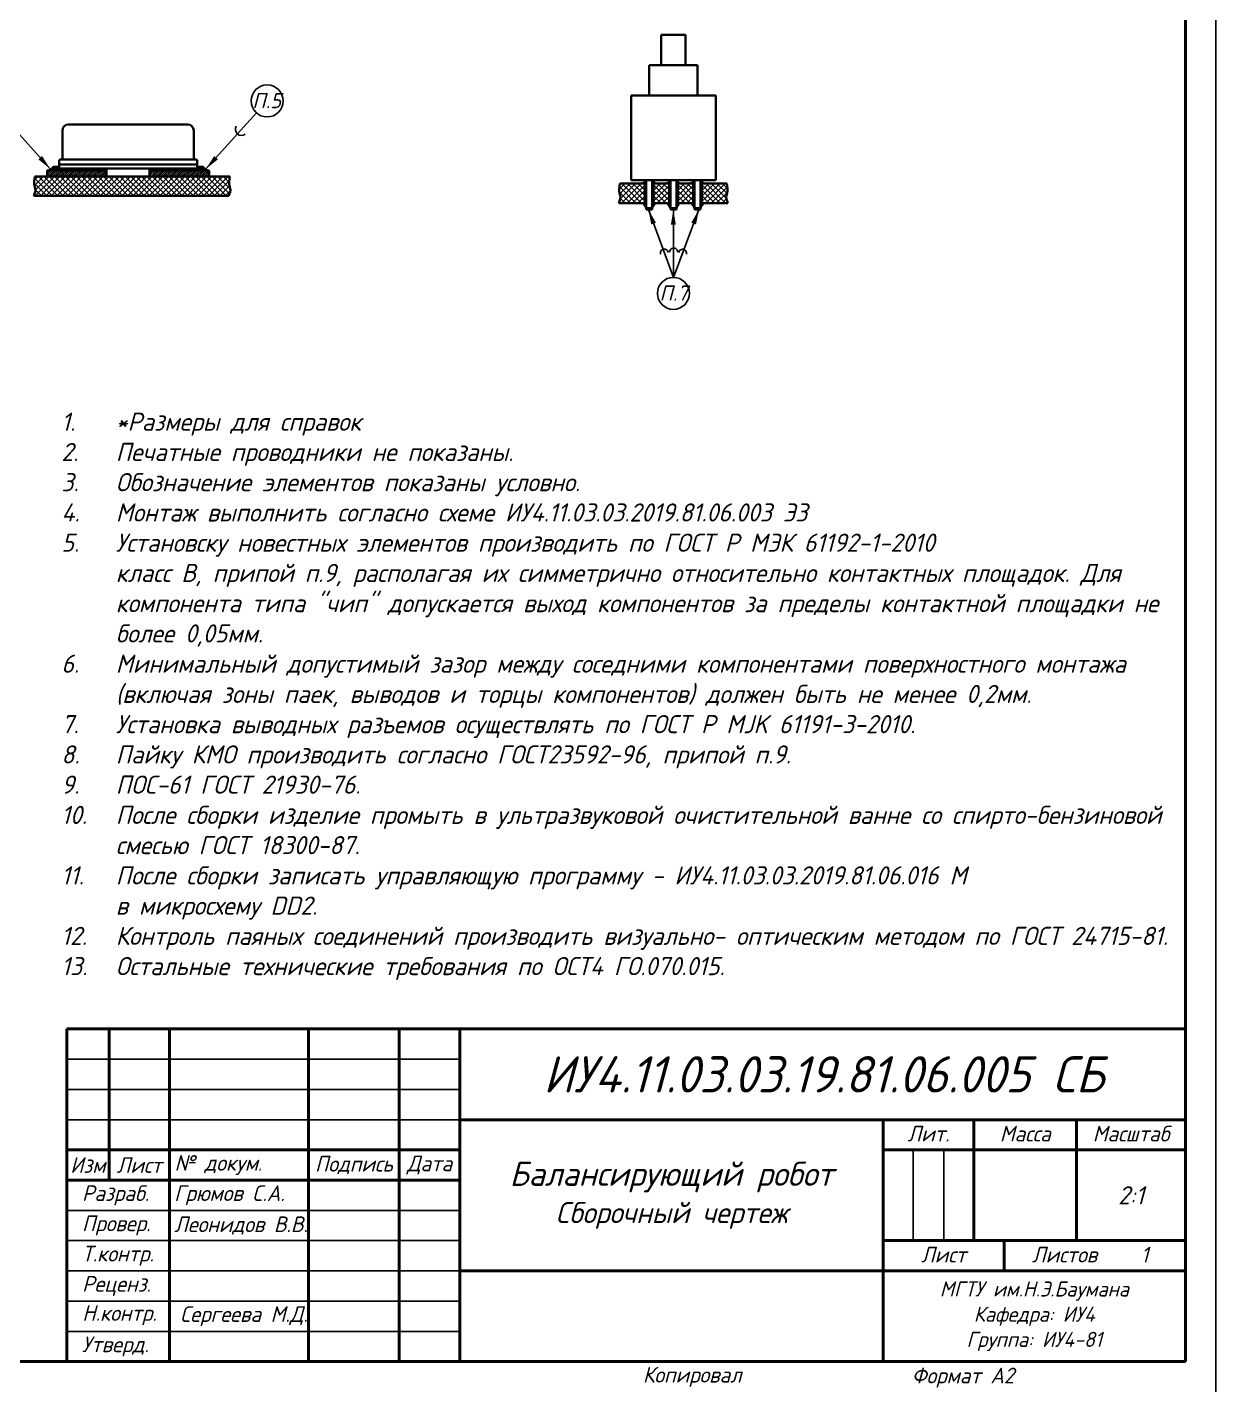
# Model space of a CAD drawing. Header units: inches. Extents: x -14 to 5184, y -66 to 1689.
# Drawn here: x 2920.3 to 3116.8, y 835.6 to 1060.9 of the extents above; entities that cross this region are included whole.
import ezdxf

# ---------------------------------------------------------------- set-up
doc = ezdxf.new("R2010")
doc.units = ezdxf.units.IN
doc.header["$MEASUREMENT"] = 0
for name, color, linetype, lineweight in [('Видимые тонкие (ГОСТ)', 7, 'Continuous', 25), ('Видимый контур (ГОСТ)', 7, 'Continuous', 50), ('Текст', 7, 'Continuous', 15)]:
    doc.layers.add(name, color=color, linetype=linetype, lineweight=lineweight)
doc.styles.add('GOST-3.5', font='ISOCPEUR.TTF', dxfattribs={"width": 0.8, "oblique": 15, "height": 3.5})
doc.styles.add('GOSTcomon', font='ISOCPEUI.TTF')
doc.styles.get("Standard").update_dxf_attribs({"font": 'gost_b.ttf', "oblique": 15})
doc.styles.add('Standart 3.0', font='gost_b.ttf', dxfattribs={"oblique": 15, "height": 3})
doc.dimstyles.new('Copy of GOST-Angular', dxfattribs={"dimtxt": 5, "dimasz": 2.5, "dimexe": 1, "dimexo": 0, "dimgap": 1.5, "dimtad": 1, "dimtoh": 1, "dimdec": 1, "dimzin": 0, "dimdsep": 46, "dimtxsty": 'GOST-3.5', "dimcen": -3, "dimdle": 1.25, "dimadec": 0, "dimazin": 0, "dimtfac": 0.75, "dimtdec": 1, "dimtmove": 0, "dimatfit": 3, "dimfxl": 1, "dimtvp": 1.5, "dimtolj": 1, "dimtzin": 0, "dimarcsym": 0})
pattern_1 = [(45, (-852.22984, -1184.87826), (-0.157154482, 0.157154482), [])]

msp = doc.modelspace()

# ---------------------------------------------------------------- hatches: boundary and pattern name
at = {"lineweight": 9, "transparency": 33554607}
h = msp.add_hatch(color=0, dxfattribs=at)
h.dxf.hatch_style = 1
edge = h.paths.add_edge_path()
edge.add_arc((2923.536, 1038.3316), 1.1241, -90.283412, -27.791206)
edge.add_line((2924.5305, 1037.8075), (2924.5305, 1037.2075))
edge.add_line((2924.5305, 1037.2075), (2923.5305, 1037.2075))
h = msp.add_hatch(color=0, dxfattribs=at)
h.dxf.hatch_style = 1
edge = h.paths.add_edge_path()
edge.add_arc((2923.536, 1038.3316), 1.1241, 269.716587, 332.208793)
edge.add_line((2924.5305, 1037.8075), (2924.5305, 1037.2075))
edge.add_line((2924.5305, 1037.2075), (2923.5305, 1037.2075))
h = msp.add_hatch(color=0, dxfattribs=at)
h.dxf.hatch_style = 1
edge = h.paths.add_edge_path()
edge.add_arc((2923.536, 1038.3316), 1.1241, -90.283412, -27.791206)
edge.add_line((2924.5305, 1037.8075), (2924.5305, 1037.2075))
edge.add_line((2924.5305, 1037.2075), (2923.5305, 1037.2075))
at = {"lineweight": 9, "transparency": 33554687}
h = msp.add_hatch(dxfattribs=at)
h.set_pattern_fill('ANSI31', color=0, scale=0.07)
h.set_pattern_definition(pattern_1)
h.paths.add_polyline_path([(2933.3728, 1037.2075), (2924.5305, 1037.2075), (2923.5429, 1037.2075), (2923.5429, 1036.2075), (2933.378, 1036.2075)])
at = {"lineweight": 9, "transparency": 33554607}
h = msp.add_hatch(color=0, dxfattribs=at)
h.dxf.hatch_style = 1
h.paths.add_polyline_path([(2926.5305, 1037.2075), (2925.5305, 1037.2075), (2924.6305, 1037.2075), (2924.5305, 1037.2075), (2924.5305, 1037.5075), (2924.6305, 1037.5075), (2925.5305, 1037.5075), (2933.3697, 1037.5075), (2933.3728, 1037.2076)])
at = {"lineweight": 9, "transparency": 33554687}
h = msp.add_hatch(dxfattribs=at)
h.set_pattern_fill('ANSI31', color=0, scale=0.07)
h.set_pattern_definition(pattern_1)
h.paths.add_polyline_path([(2940.4882, 1037.2075), (2949.3305, 1037.2075), (2950.3181, 1037.2075), (2950.3181, 1036.2075), (2940.4829, 1036.2075)])
at = {"lineweight": 9, "transparency": 33554607}
h = msp.add_hatch(color=0, dxfattribs=at)
h.dxf.hatch_style = 1
h.paths.add_polyline_path([(2947.3305, 1037.2075), (2948.3305, 1037.2075), (2949.2305, 1037.2075), (2949.3305, 1037.2075), (2949.3305, 1037.5075), (2949.2305, 1037.5075), (2948.3305, 1037.5075), (2940.4913, 1037.5075), (2940.4882, 1037.2076)])
h = msp.add_hatch(color=0, dxfattribs=at)
h.dxf.hatch_style = 1
edge = h.paths.add_edge_path()
edge.add_arc((2950.325, 1038.3316), 1.1241, 207.791207, 270.283413, ccw=False)
edge.add_line((2949.3305, 1037.8075), (2949.3305, 1037.2075))
edge.add_line((2949.3305, 1037.2075), (2950.3305, 1037.2075))
h = msp.add_hatch(color=0, dxfattribs=at)
h.dxf.hatch_style = 1
edge = h.paths.add_edge_path()
edge.add_arc((2950.325, 1038.3316), 1.1241, 567.791206, 630.283412, ccw=False)
edge.add_line((2949.3305, 1037.8075), (2949.3305, 1037.2075))
edge.add_line((2949.3305, 1037.2075), (2950.3305, 1037.2075))
h = msp.add_hatch(dxfattribs=at)
h.set_pattern_fill('ANSI37', color=0, scale=0.2)
h.set_pattern_definition([(45, (-933.1582, -1181.8925), (-0.44901281, 0.44901281), []), (135, (-933.1582, -1181.8925), (-0.44901281, -0.44901281), [])])
edge = h.paths.add_edge_path()
edge.add_spline(control_points=[(2921.4994, 1036.2075), (2921.4067, 1035.6749), (2921.2922, 1034.9983), (2921.7081, 1033.9663), (2921.4948, 1033.4167), (2921.336, 1033.0075)], knot_values=[0.01726669, 0.01726669, 0.01726669, 0.01726669, 1.59386707, 2.02084973, 3.26557181, 3.26557181, 3.26557181, 3.26557181], degree=3, periodic=0)
edge.add_line((2921.336, 1033.0075), (2953.5816, 1033.0075))
edge.add_spline(control_points=[(2953.5816, 1033.0075), (2953.7404, 1033.4167), (2953.9537, 1033.9663), (2953.5378, 1034.9983), (2953.6523, 1035.6749), (2953.745, 1036.2075)], knot_values=[0.01726669, 0.01726669, 0.01726669, 0.01726669, 1.26198876, 1.68897142, 3.26557181, 3.26557181, 3.26557181, 3.26557181], degree=3, periodic=0)
edge.add_line((2953.745, 1036.2075), (2921.4994, 1036.2075))
h = msp.add_hatch(dxfattribs=at)
h.set_pattern_fill('ANSI37', color=0, scale=0.2)
h.set_pattern_definition([(45, (-747.0543, -1353.49795), (-0.44901281, 0.44901281), []), (135, (-747.0543, -1353.49795), (-0.44901281, -0.44901281), [])])
edge = h.paths.add_edge_path()
edge.add_line((3022.3714, 1035.0319), (3018.2358, 1035.0319))
edge.add_spline(control_points=[(3018.2358, 1035.0319), (3018.1422, 1034.4929), (3018.0236, 1033.8093), (3018.4411, 1032.7748), (3018.2279, 1032.2241), (3018.0693, 1031.8144)], knot_values=[0, 0, 0, 0, 1.59076821, 2.01775087, 3.25850238, 3.25850238, 3.25850238, 3.25850238], degree=3, periodic=0)
edge.add_line((3018.0693, 1031.8144), (3022.3714, 1031.8144))
edge.add_line((3022.3714, 1031.8144), (3022.3714, 1035.0319))
at = {"lineweight": 9, "ltscale": 2, "transparency": 33554607}
h = msp.add_hatch(dxfattribs=at)
h.set_pattern_fill('ANSI31', color=256, scale=2.145)
h.set_pattern_definition([(45, (-3173.04342, -567.53982), (-0.189593006, 0.189593006), [])])
edge = h.paths.add_edge_path()
edge.add_line((3022.5859, 1035.2464), (3022.5859, 1030.9641))
edge.add_arc((3021.3356, 1030.5831), 1.307, 16.947489, 51.07197)
edge.add_line((3022.1569, 1035.2464), (3022.5859, 1035.2464))
edge.add_line((3022.1569, 1035.0319), (3022.1569, 1035.2464))
edge.add_line((3022.3714, 1035.0319), (3022.1569, 1035.0319))
edge.add_line((3022.3714, 1031.8144), (3022.3714, 1035.0319))
edge.add_line((3022.1569, 1031.8144), (3022.3714, 1031.8144))
edge.add_line((3022.1569, 1031.5999), (3022.1569, 1031.8144))
h = msp.add_hatch(dxfattribs=at)
h.set_pattern_fill('ANSI31', color=256, scale=2.145)
h.set_pattern_definition([(45, (-3172.04342, -567.53982), (-0.189593006, 0.189593006), [])])
edge = h.paths.add_edge_path()
edge.add_line((3023.5859, 1035.2464), (3023.5859, 1030.9641))
edge.add_arc((3024.8361, 1030.5831), 1.307, 128.92803, 163.052511)
edge.add_line((3024.0149, 1035.2464), (3023.5859, 1035.2464))
edge.add_line((3024.0149, 1035.0319), (3024.0149, 1035.2464))
edge.add_line((3023.8004, 1035.0319), (3024.0149, 1035.0319))
edge.add_line((3023.8004, 1031.8144), (3023.8004, 1035.0319))
edge.add_line((3024.0149, 1031.8144), (3023.8004, 1031.8144))
edge.add_line((3024.0149, 1031.5999), (3024.0149, 1031.8144))
at = {"lineweight": 9, "transparency": 33554607}
h = msp.add_hatch(dxfattribs=at)
h.set_pattern_fill('ANSI37', color=0, scale=0.2)
h.set_pattern_definition([(45, (-751.0543, -1353.49795), (-0.44901281, 0.44901281), []), (135, (-751.0543, -1353.49795), (-0.44901281, -0.44901281), [])])
h.paths.add_polyline_path([(3026.3714, 1035.0319), (3023.8004, 1035.0319), (3023.8004, 1031.8144), (3026.3714, 1031.8144)])
at = {"lineweight": 9, "ltscale": 2, "transparency": 33554607}
h = msp.add_hatch(dxfattribs=at)
h.set_pattern_fill('ANSI31', color=256, scale=2.145)
h.set_pattern_definition([(45, (-3169.04342, -567.53982), (-0.189593006, 0.189593006), [])])
edge = h.paths.add_edge_path()
edge.add_line((3026.5859, 1035.2464), (3026.5859, 1030.9641))
edge.add_arc((3025.3356, 1030.5831), 1.307, 16.947489, 51.07197)
edge.add_line((3026.1569, 1035.2464), (3026.5859, 1035.2464))
edge.add_line((3026.1569, 1035.0319), (3026.1569, 1035.2464))
edge.add_line((3026.3714, 1035.0319), (3026.1569, 1035.0319))
edge.add_line((3026.3714, 1031.8144), (3026.3714, 1035.0319))
edge.add_line((3026.1569, 1031.8144), (3026.3714, 1031.8144))
edge.add_line((3026.1569, 1031.5999), (3026.1569, 1031.8144))
h = msp.add_hatch(dxfattribs=at)
h.set_pattern_fill('ANSI31', color=256, scale=2.145)
h.set_pattern_definition([(45, (-3168.04342, -567.53982), (-0.189593006, 0.189593006), [])])
edge = h.paths.add_edge_path()
edge.add_line((3027.5859, 1035.2464), (3027.5859, 1030.9641))
edge.add_arc((3028.8361, 1030.5831), 1.307, 128.92803, 163.052511)
edge.add_line((3028.0149, 1035.2464), (3027.5859, 1035.2464))
edge.add_line((3028.0149, 1035.0319), (3028.0149, 1035.2464))
edge.add_line((3027.8004, 1035.0319), (3028.0149, 1035.0319))
edge.add_line((3027.8004, 1031.8144), (3027.8004, 1035.0319))
edge.add_line((3028.0149, 1031.8144), (3027.8004, 1031.8144))
edge.add_line((3028.0149, 1031.5999), (3028.0149, 1031.8144))
at = {"lineweight": 9, "transparency": 33554607}
h = msp.add_hatch(dxfattribs=at)
h.set_pattern_fill('ANSI37', color=0, scale=0.2)
h.set_pattern_definition([(45, (-747.0543, -1353.49795), (-0.44901281, 0.44901281), []), (135, (-747.0543, -1353.49795), (-0.44901281, -0.44901281), [])])
h.paths.add_polyline_path([(3030.3714, 1035.0319), (3027.8004, 1035.0319), (3027.8004, 1031.8144), (3030.3714, 1031.8144)])
at = {"lineweight": 9, "ltscale": 2, "transparency": 33554607}
h = msp.add_hatch(dxfattribs=at)
h.set_pattern_fill('ANSI31', color=256, scale=2.145)
h.set_pattern_definition([(45, (-3165.04342, -567.53982), (-0.189593006, 0.189593006), [])])
edge = h.paths.add_edge_path()
edge.add_line((3030.5859, 1035.2464), (3030.5859, 1030.9641))
edge.add_arc((3029.3356, 1030.5831), 1.307, 16.947489, 51.07197)
edge.add_line((3030.1569, 1035.2464), (3030.5859, 1035.2464))
edge.add_line((3030.1569, 1035.0319), (3030.1569, 1035.2464))
edge.add_line((3030.3714, 1035.0319), (3030.1569, 1035.0319))
edge.add_line((3030.3714, 1031.8144), (3030.3714, 1035.0319))
edge.add_line((3030.1569, 1031.8144), (3030.3714, 1031.8144))
edge.add_line((3030.1569, 1031.5999), (3030.1569, 1031.8144))
h = msp.add_hatch(dxfattribs=at)
h.set_pattern_fill('ANSI31', color=256, scale=2.145)
h.set_pattern_definition([(45, (-3164.04342, -567.53982), (-0.189593006, 0.189593006), [])])
edge = h.paths.add_edge_path()
edge.add_line((3031.5859, 1035.2464), (3031.5859, 1030.9641))
edge.add_arc((3032.8361, 1030.5831), 1.307, 128.92803, 163.052511)
edge.add_line((3032.0149, 1035.2464), (3031.5859, 1035.2464))
edge.add_line((3032.0149, 1035.0319), (3032.0149, 1035.2464))
edge.add_line((3031.8004, 1035.0319), (3032.0149, 1035.0319))
edge.add_line((3031.8004, 1031.8144), (3031.8004, 1035.0319))
edge.add_line((3032.0149, 1031.8144), (3031.8004, 1031.8144))
edge.add_line((3032.0149, 1031.5999), (3032.0149, 1031.8144))
at = {"lineweight": 9, "transparency": 33554607}
h = msp.add_hatch(dxfattribs=at)
h.set_pattern_fill('ANSI37', color=0, scale=0.2)
h.set_pattern_definition([(45, (-737.6253, -1353.49795), (-0.44901281, 0.44901281), []), (135, (-737.6253, -1353.49795), (-0.44901281, -0.44901281), [])])
edge = h.paths.add_edge_path()
edge.add_line((3031.8004, 1035.0319), (3035.936, 1035.0319))
edge.add_spline(control_points=[(3035.936, 1035.0319), (3036.0295, 1034.4929), (3036.1482, 1033.8093), (3035.7306, 1032.7748), (3035.9438, 1032.2241), (3036.1024, 1031.8144)], knot_values=[0, 0, 0, 0, 1.59076821, 2.01775087, 3.25850238, 3.25850238, 3.25850238, 3.25850238], degree=3, periodic=0)
edge.add_line((3036.1024, 1031.8144), (3031.8004, 1031.8144))
edge.add_line((3031.8004, 1031.8144), (3031.8004, 1035.0319))
h = msp.add_hatch(dxfattribs=at)
h.set_pattern_fill('ANSI31', color=0, scale=0.08)
h.set_pattern_definition([(45, (-747.05428, -1353.49795), (-0.179605122, 0.179605122), [])])
h.paths.add_polyline_path([(3022.5859, 1030.9641), (3023.5859, 1030.9641), (3023.5859, 1030.7496), (3023.328, 1030.7496), (3022.5859, 1030.7496)])
h = msp.add_hatch(dxfattribs=at)
h.set_pattern_fill('ANSI31', color=0, scale=0.08)
h.set_pattern_definition([(45, (-743.05428, -1353.49795), (-0.179605122, 0.179605122), [])])
h.paths.add_polyline_path([(3026.5859, 1030.9641), (3027.5859, 1030.9641), (3027.5859, 1030.7496), (3027.328, 1030.7496), (3026.5859, 1030.7496)])
h = msp.add_hatch(dxfattribs=at)
h.set_pattern_fill('ANSI31', color=0, scale=0.08)
h.set_pattern_definition([(45, (-739.05428, -1353.49795), (-0.179605122, 0.179605122), [])])
h.paths.add_polyline_path([(3030.5859, 1030.9641), (3031.5859, 1030.9641), (3031.5859, 1030.7496), (3031.328, 1030.7496), (3030.5859, 1030.7496)])

# ---------------------------------------------------------------- linework, layer by layer
at = {"lineweight": 35, "transparency": 33554607}
for p, q in [((3025.0859, 1059.6075), (3029.0859, 1059.6075)), ((3025.0859, 1054.6075), (3025.0859, 1059.6075)), ((3029.0859, 1054.6075), (3029.0859, 1059.6075)), ((3023.0859, 1054.6075), (3031.0859, 1054.6075)), ((3023.0859, 1049.6075), (3023.0859, 1054.6075)), ((3031.0859, 1054.6075), (3031.0859, 1049.6075)), ((3020.0859, 1049.6075), (3020.0859, 1035.6075)), ((3020.0859, 1049.6075), (3034.0859, 1049.6075)), ((3034.0859, 1035.6075), (3034.0859, 1049.6075)), ((2926.0805, 1043.8075), (2926.0805, 1039.0075)), ((2927.2929, 1044.8075), (2927.0827, 1044.8075)), ((2927.4785, 1044.8075), (2927.2524, 1044.8075)), ((2927.4787, 1044.8075), (2927.7981, 1044.8075)), ((2928.1879, 1044.8075), (2927.7981, 1044.8075)), ((2928.1881, 1044.8075), (2928.6291, 1044.8075)), ((2944.3305, 1044.8075), (2929.5305, 1044.8075)), ((2944.3305, 1044.8075), (2945.2321, 1044.8075)), ((2945.6695, 1044.8075), (2945.2321, 1044.8075)), ((2945.6693, 1044.8075), (2946.063, 1044.8075)), ((2946.3801, 1044.8075), (2946.063, 1044.8075)), ((2946.3801, 1044.8075), (2946.6622, 1044.8075)), ((2947.7805, 1039.0075), (2947.7805, 1043.8075)), ((2925.5305, 1038.8075), (2925.5305, 1038.2075)), ((2926.0461, 1039.0075), (2925.7326, 1039.0075)), ((2926.3486, 1039.0075), (2925.9971, 1039.0075)), ((2926.3487, 1039.0075), (2926.8435, 1039.0075)), ((2927.4495, 1039.0075), (2928.1323, 1039.0075)), ((2944.3305, 1039.0075), (2929.5305, 1039.0075)), ((2944.3305, 1039.0075), (2945.7288, 1039.0075)), ((2946.4084, 1039.0075), (2945.7288, 1039.0075)), ((2946.445, 1039.0075), (2947.0486, 1039.0075)), ((2947.51, 1039.0075), (2947.8639, 1039.0075)), ((2948.3305, 1038.8075), (2948.3305, 1038.2075)), ((2924.6305, 1037.8075), (2924.5305, 1037.8075)), ((2924.5305, 1037.8075), (2924.5305, 1037.2075)), ((2924.6305, 1037.8075), (2924.5305, 1037.8075)), ((2924.5305, 1037.8075), (2924.5305, 1037.2075)), ((2924.5305, 1037.8075), (2924.5305, 1037.2075)), ((2924.6305, 1037.8075), (2924.5305, 1037.8075)), ((2924.5305, 1037.8075), (2924.5305, 1037.2075)), ((2924.5305, 1037.7075), (2924.5305, 1037.2075)), ((2924.5305, 1037.7075), (2924.5305, 1037.2075)), ((2924.6334, 1037.2075), (2924.5305, 1037.2075)), ((2924.6305, 1037.2075), (2924.5305, 1037.2075)), ((2924.6334, 1037.2075), (2924.5305, 1037.2075)), ((2924.6334, 1037.2075), (2924.5305, 1037.2075)), ((2925.5305, 1037.8075), (2924.6305, 1037.8075)), ((2924.6305, 1037.8075), (2925.5305, 1037.8075)), ((2925.5305, 1037.8075), (2924.6305, 1037.8075)), ((2924.6305, 1037.2075), (2925.5305, 1037.2075)), ((2925.5305, 1037.2075), (2924.6305, 1037.2075)), ((2924.6305, 1037.2075), (2925.5305, 1037.2075)), ((2924.6305, 1037.2075), (2925.5305, 1037.2075)), ((2925.6455, 1038.2075), (2925.531, 1038.2075)), ((2925.698, 1038.2075), (2925.6306, 1038.2075)), ((2925.7729, 1038.2075), (2925.8941, 1038.2075)), ((2926.0315, 1038.2075), (2926.1995, 1038.2075)), ((2926.5305, 1038.2075), (2947.3305, 1038.2075)), ((2947.3305, 1038.2075), (2947.6617, 1038.2075)), ((2947.8295, 1038.2075), (2947.6615, 1038.2075)), ((2947.8164, 1038.2075), (2947.9669, 1038.2075)), ((2948.0881, 1038.2075), (2947.9669, 1038.2075)), ((2948.0655, 1038.2075), (2948.158, 1038.2075)), ((2948.163, 1038.2075), (2948.2304, 1038.2075)), ((2948.2155, 1038.2075), (2948.33, 1038.2075)), ((2948.259, 1038.2075), (2948.3305, 1038.2075)), ((2949.2305, 1037.8075), (2948.3305, 1037.8075)), ((2948.3305, 1037.8075), (2949.2305, 1037.8075)), ((2948.3305, 1037.2075), (2949.2305, 1037.2075)), ((2949.2305, 1037.2075), (2948.3305, 1037.2075)), ((2949.2305, 1037.2075), (2948.3305, 1037.2075)), ((2949.2276, 1037.2075), (2949.3305, 1037.2075)), ((2949.2276, 1037.2075), (2949.3305, 1037.2075)), ((2949.2305, 1037.8075), (2949.3305, 1037.8075)), ((2949.2305, 1037.8075), (2949.3305, 1037.8075)), ((2949.2305, 1037.2075), (2949.3305, 1037.2075)), ((2949.3305, 1037.8075), (2949.3305, 1037.2075)), ((2949.3305, 1037.8075), (2949.3305, 1037.2075)), ((2949.3305, 1037.8075), (2949.3305, 1037.2075)), ((2949.3305, 1037.7075), (2949.3305, 1037.2075)), ((2949.3305, 1037.7075), (2949.3305, 1037.2075)), ((3020.0859, 1035.6075), (3034.0859, 1035.6075)), ((3022.5859, 1030.9641), (3022.5859, 1035.4882)), ((3023.5859, 1030.9641), (3023.5859, 1035.4882)), ((3026.5859, 1030.9641), (3026.5859, 1035.4882)), ((3027.5859, 1030.9641), (3027.5859, 1035.4882)), ((3030.5859, 1030.9641), (3030.5859, 1035.4882)), ((3031.5859, 1030.9641), (3031.5859, 1035.4882))]:
    msp.add_line(p, q, dxfattribs=at)
at = {"color": 0, "lineweight": 35, "transparency": 33554607}
for p, q in [((2924.5305, 1037.2075), (2923.5305, 1037.2075)), ((2923.5305, 1037.2075), (2923.5305, 1036.2075)), ((2924.5305, 1037.2075), (2923.5305, 1037.2075)), ((2924.5305, 1037.2075), (2923.5305, 1037.2075)), ((2924.5305, 1037.2075), (2923.5305, 1037.2075)), ((2924.5305, 1037.2075), (2923.5305, 1037.2075)), ((2923.5305, 1037.2075), (2924.5305, 1037.2075)), ((2924.5305, 1037.2075), (2923.5305, 1037.2075)), ((2923.5305, 1037.2075), (2923.5305, 1036.2075)), ((2923.6179, 1037.2075), (2924.5305, 1037.2075)), ((2924.5305, 1037.2075), (2924.5305, 1037.7075)), ((2924.5305, 1037.2075), (2924.5305, 1037.2075)), ((2925.5305, 1038.1075), (2925.5305, 1037.8075)), ((2925.5305, 1037.8075), (2925.5305, 1037.5075)), ((2925.5305, 1037.5075), (2933.3697, 1037.5075)), ((2925.5305, 1037.2075), (2926.5305, 1037.2075)), ((2925.5305, 1037.2075), (2926.5305, 1037.2075)), ((2926.5305, 1037.2075), (2933.3728, 1037.2076)), ((2933.378, 1036.2075), (2933.378, 1037.5075)), ((2933.378, 1037.5075), (2940.4829, 1037.5075)), ((2940.4829, 1036.2075), (2940.4829, 1037.5075)), ((2947.3305, 1037.2075), (2940.4882, 1037.2076)), ((2948.3305, 1037.5075), (2940.4913, 1037.5075)), ((2948.3305, 1037.2075), (2947.3305, 1037.2075)), ((2948.3305, 1038.1075), (2948.3305, 1037.8075)), ((2948.3305, 1038.1075), (2948.3305, 1037.8075)), ((2948.3305, 1037.8075), (2948.3305, 1037.5075)), ((2949.3305, 1037.2075), (2949.3305, 1037.7075)), ((2949.3305, 1037.2075), (2950.3305, 1037.2075)), ((2949.3305, 1037.2075), (2950.3305, 1037.2075)), ((2949.3305, 1037.2075), (2950.3305, 1037.2075)), ((2949.3305, 1037.2075), (2950.3305, 1037.2075)), ((2950.3305, 1037.2075), (2949.3305, 1037.2075)), ((2950.2431, 1037.2075), (2949.3305, 1037.2075)), ((2949.3305, 1037.2075), (2949.3305, 1037.2075)), ((2949.3305, 1037.2075), (2950.3305, 1037.2075)), ((2950.3305, 1037.2075), (2950.3305, 1036.2075)), ((2921.4994, 1036.2075, -0.0014), (2953.745, 1036.2075, -0.0014)), ((2923.5305, 1036.2075), (2926.5305, 1036.2075)), ((2923.5305, 1036.2075), (2926.5305, 1036.2075)), ((2923.5305, 1036.2075), (2926.5305, 1036.2075)), ((2950.3305, 1036.2075), (2947.3305, 1036.2075)), ((2950.3305, 1036.2075), (2947.3305, 1036.2075)), ((3022.3714, 1035.0319, 0.0993), (3018.2358, 1035.0319, 0.0993)), ((3022.3714, 1031.8144, 0.0993), (3022.3714, 1035.0319, 0.0993)), ((3022.3714, 1031.8144, 0.0993), (3022.3714, 1035.0319, 0.0993)), ((3022.3714, 1035.0319, 0.0993), (3022.3714, 1031.8144, 0.0993)), ((3026.3714, 1035.0319, 0.0993), (3023.8004, 1035.0319, 0.0993)), ((3023.8004, 1035.0319, 0.0993), (3023.8004, 1031.8144, 0.0993)), ((3026.3714, 1031.8144, 0.0993), (3026.3714, 1035.0319, 0.0993)), ((3030.3714, 1035.0319, 0.0993), (3027.8004, 1035.0319, 0.0993)), ((3027.8004, 1035.0319, 0.0993), (3027.8004, 1031.8144, 0.0993)), ((3030.3714, 1031.8144, 0.0993), (3030.3714, 1035.0319, 0.0993)), ((3031.8004, 1035.0319, 0.0993), (3031.8004, 1031.8144, 0.0993)), ((3031.8004, 1035.0319, 0.0993), (3035.936, 1035.0319, 0.0993)), ((3031.8004, 1035.0319, 0.0993), (3031.8004, 1031.8144, 0.0993)), ((2921.336, 1033.0075), (2953.5816, 1033.0075)), ((3022.3714, 1031.8144, 0.0993), (3018.0693, 1031.8144, 0.0993)), ((3022.5859, 1030.9641), (3023.5859, 1030.9641)), ((3022.5859, 1030.9641), (3023.5859, 1030.9641)), ((3022.5859, 1030.9641), (3023.5859, 1030.9641)), ((3023.8004, 1031.8144, 0.0993), (3026.3714, 1031.8144, 0.0993)), ((3026.5859, 1030.9641), (3027.5859, 1030.9641)), ((3026.5859, 1030.9641), (3027.5859, 1030.9641)), ((3026.5859, 1030.9641), (3027.5859, 1030.9641)), ((3027.8004, 1031.8144, 0.0993), (3030.3714, 1031.8144, 0.0993)), ((3030.5859, 1030.9641), (3031.5859, 1030.9641)), ((3030.5859, 1030.9641), (3031.5859, 1030.9641)), ((3030.5859, 1030.9641), (3031.5859, 1030.9641)), ((3031.8004, 1031.8144, 0.0993), (3036.1024, 1031.8144, 0.0993))]:
    msp.add_line(p, q, dxfattribs=at)
at = {"lineweight": 35, "ltscale": 2, "transparency": 33554607}
for p, q in [((3022.1569, 1035.0319, 0.0993), (3022.1569, 1035.2464, 0.0993)), ((3022.1569, 1035.2464, 0.0993), (3022.5859, 1035.2464, 0.0993)), ((3022.3714, 1035.0319, 0.0993), (3022.1569, 1035.0319, 0.0993)), ((3022.3714, 1035.0319, 0.0993), (3022.1569, 1035.0319, 0.0993)), ((3022.3714, 1035.0319, 0.0993), (3022.1569, 1035.0319, 0.0993)), ((3022.3714, 1031.8144, 0.0993), (3022.3714, 1035.0319, 0.0993)), ((3022.3714, 1031.8144, 0.0993), (3022.3714, 1035.0319, 0.0993)), ((3022.3714, 1031.8144, 0.0993), (3022.3714, 1035.0319, 0.0993)), ((3022.5859, 1035.2464, 0.0993), (3022.5859, 1030.9641)), ((3024.0149, 1035.2464, 0.0993), (3023.5859, 1035.2464, 0.0993)), ((3023.5859, 1035.2464, 0.0993), (3023.5859, 1030.9641)), ((3023.8004, 1031.8144, 0.0993), (3023.8004, 1035.0319, 0.0993)), ((3023.8004, 1035.0319, 0.0993), (3024.0149, 1035.0319, 0.0993)), ((3023.8004, 1031.8144, 0.0993), (3023.8004, 1035.0319, 0.0993)), ((3023.8004, 1035.0319, 0.0993), (3024.0149, 1035.0319, 0.0993)), ((3024.0149, 1035.0319, 0.0993), (3024.0149, 1035.2464, 0.0993)), ((3026.1569, 1035.0319, 0.0993), (3026.1569, 1035.2464, 0.0993)), ((3026.1569, 1035.2464, 0.0993), (3026.5859, 1035.2464, 0.0993)), ((3026.3714, 1035.0319, 0.0993), (3026.1569, 1035.0319, 0.0993)), ((3026.3714, 1035.0319, 0.0993), (3026.1569, 1035.0319, 0.0993)), ((3026.3714, 1031.8144, 0.0993), (3026.3714, 1035.0319, 0.0993)), ((3026.3714, 1031.8144, 0.0993), (3026.3714, 1035.0319, 0.0993)), ((3026.5859, 1035.2464, 0.0993), (3026.5859, 1030.9641)), ((3028.0149, 1035.2464, 0.0993), (3027.5859, 1035.2464, 0.0993)), ((3027.5859, 1035.2464, 0.0993), (3027.5859, 1030.9641)), ((3027.8004, 1031.8144, 0.0993), (3027.8004, 1035.0319, 0.0993)), ((3027.8004, 1035.0319, 0.0993), (3028.0149, 1035.0319, 0.0993)), ((3027.8004, 1031.8144, 0.0993), (3027.8004, 1035.0319, 0.0993)), ((3027.8004, 1035.0319, 0.0993), (3028.0149, 1035.0319, 0.0993)), ((3028.0149, 1035.0319, 0.0993), (3028.0149, 1035.2464, 0.0993)), ((3030.1569, 1035.0319, 0.0993), (3030.1569, 1035.2464, 0.0993)), ((3030.1569, 1035.2464, 0.0993), (3030.5859, 1035.2464, 0.0993)), ((3030.3714, 1035.0319, 0.0993), (3030.1569, 1035.0319, 0.0993)), ((3030.3714, 1035.0319, 0.0993), (3030.1569, 1035.0319, 0.0993)), ((3030.3714, 1031.8144, 0.0993), (3030.3714, 1035.0319, 0.0993)), ((3030.3714, 1031.8144, 0.0993), (3030.3714, 1035.0319, 0.0993)), ((3030.5859, 1035.2464, 0.0993), (3030.5859, 1030.9641)), ((3032.0149, 1035.2464, 0.0993), (3031.5859, 1035.2464, 0.0993)), ((3031.5859, 1035.2464, 0.0993), (3031.5859, 1030.9641)), ((3031.8004, 1031.8144, 0.0993), (3031.8004, 1035.0319, 0.0993)), ((3031.8004, 1035.0319, 0.0993), (3032.0149, 1035.0319, 0.0993)), ((3032.0149, 1035.0319, 0.0993), (3032.0149, 1035.2464, 0.0993)), ((3022.1569, 1031.5999, 0.0993), (3022.1569, 1031.8144, 0.0993)), ((3022.1569, 1031.8144, 0.0993), (3022.3714, 1031.8144, 0.0993)), ((3022.1569, 1031.8144, 0.0993), (3022.3714, 1031.8144, 0.0993)), ((3022.1569, 1031.8144, 0.0993), (3022.3714, 1031.8144, 0.0993)), ((3022.5859, 1030.9641), (3022.5859, 1030.7496, -0.005)), ((3022.5859, 1030.9641), (3023.5859, 1030.9641)), ((3022.5859, 1030.9641), (3023.5859, 1030.9641)), ((3023.328, 1030.7496, -0.005), (3022.5859, 1030.7496, -0.005)), ((3023.5859, 1030.7496, -0.005), (3023.328, 1030.7496, -0.005)), ((3023.5859, 1031.5157, 0), (3023.5859, 1031.2149, 0)), ((3023.5859, 1030.9641), (3023.5859, 1030.7496, -0.005)), ((3024.0149, 1031.8144, 0.0993), (3023.8004, 1031.8144, 0.0993)), ((3024.0149, 1031.8144, 0.0993), (3023.8004, 1031.8144, 0.0993)), ((3024.0149, 1031.5999, 0.0993), (3024.0149, 1031.8144, 0.0993)), ((3026.1569, 1031.5999, 0.0993), (3026.1569, 1031.8144, 0.0993)), ((3026.1569, 1031.8144, 0.0993), (3026.3714, 1031.8144, 0.0993)), ((3026.1569, 1031.8144, 0.0993), (3026.3714, 1031.8144, 0.0993)), ((3026.5859, 1030.9641), (3026.5859, 1030.7496, -0.005)), ((3026.5859, 1030.9641), (3027.5859, 1030.9641)), ((3026.5859, 1030.9641), (3027.5859, 1030.9641)), ((3027.328, 1030.7496, -0.005), (3026.5859, 1030.7496, -0.005)), ((3027.5859, 1030.7496, -0.005), (3027.328, 1030.7496, -0.005)), ((3027.5859, 1031.5157, 0), (3027.5859, 1031.2149, 0)), ((3027.5859, 1031.5157, 0), (3027.5859, 1031.2149, 0)), ((3027.5859, 1030.9641), (3027.5859, 1030.7496, -0.005)), ((3028.0149, 1031.8144, 0.0993), (3027.8004, 1031.8144, 0.0993)), ((3028.0149, 1031.8144, 0.0993), (3027.8004, 1031.8144, 0.0993)), ((3028.0149, 1031.5999, 0.0993), (3028.0149, 1031.8144, 0.0993)), ((3030.1569, 1031.5999, 0.0993), (3030.1569, 1031.8144, 0.0993)), ((3030.1569, 1031.8144, 0.0993), (3030.3714, 1031.8144, 0.0993)), ((3030.1569, 1031.8144, 0.0993), (3030.3714, 1031.8144, 0.0993)), ((3030.5859, 1030.9641), (3030.5859, 1030.7496, -0.005)), ((3030.5859, 1030.9641), (3031.5859, 1030.9641)), ((3030.5859, 1030.9641), (3031.5859, 1030.9641)), ((3031.328, 1030.7496, -0.005), (3030.5859, 1030.7496, -0.005)), ((3031.5859, 1030.7496, -0.005), (3031.328, 1030.7496, -0.005)), ((3031.5859, 1031.5157, 0), (3031.5859, 1031.2149, 0)), ((3031.5859, 1031.5157, 0), (3031.5859, 1031.2149, 0)), ((3031.5859, 1030.9641), (3031.5859, 1030.7496, -0.005)), ((3032.0149, 1031.8144, 0.0993), (3031.8004, 1031.8144, 0.0993)), ((3032.0149, 1031.5999, 0.0993), (3032.0149, 1031.8144, 0.0993))]:
    msp.add_line(p, q, dxfattribs=at)
at = {"color": 0, "lineweight": 35, "transparency": 33554607}
for points in [[(2923.5429, 1037.2075), (2933.378, 1037.2075), (2933.378, 1036.2075), (2923.5429, 1036.2075)], [(2924.5305, 1037.5075), (2933.378, 1037.5075), (2933.378, 1037.2075), (2924.5305, 1037.2075)], [(2949.3305, 1037.5075), (2940.4829, 1037.5075), (2940.4829, 1037.2075), (2949.3305, 1037.2075)], [(2950.3181, 1037.2075), (2940.4829, 1037.2075), (2940.4829, 1036.2075), (2950.3181, 1036.2075)]]:
    msp.add_lwpolyline(points, close=True, dxfattribs=at)
at = {"lineweight": 25, "ltscale": 2, "transparency": 33554607}
for centre in [(2959.924, 1048.6867, 0.3435), (3027.0859, 1016.8696)]:
    msp.add_circle(centre, 2.6468, dxfattribs=at)
at = {"lineweight": 35, "transparency": 33554607}
for centre, radius, start, end in [((2927.0805, 1043.8075), 1, 90, 180), ((2946.7805, 1043.8075), 1, 0, 90), ((2925.7305, 1038.8075), 0.2, 90, 180), ((2948.1305, 1038.8075), 0.2, 0, 90), ((2925.6305, 1038.1075), 0.1, 90, 180), ((2948.2305, 1038.1075), 0.1, 0, 90), ((2948.2305, 1038.1075), 0.1, 0, 90)]:
    msp.add_arc(centre, radius, start, end, dxfattribs=at)
at = {"color": 0, "lineweight": 25, "transparency": 33554607}
for centre, radius, start, end in [((2955.6731, 1043.9796, 0.3435), 1.0176, 147.648899, 308.846745), ((3025.5973, 1023.5487, 0.687), 0.65, 8.671448, 196.457343), ((3027.1572, 1023.7154, 0.687), 0.65, 355.221975, 183.583798), ((3027.1572, 1023.7154, 0.687), 0.65, 262.934052, 263.698201), ((3028.6114, 1023.5267), 0.65, 344.365311, 169.820357)]:
    msp.add_arc(centre, radius, start, end, dxfattribs=at)
at = {"color": 0, "lineweight": 35, "transparency": 33554607}
for centre, start, end in [((2923.5367, 1038.3306), 269.683111, 332.242271), ((2923.5367, 1038.3306), 269.68311, 332.24227), ((2923.5367, 1038.3306), 269.683111, 332.242271), ((2950.3243, 1038.3306), 207.75773, 270.31689), ((2950.3243, 1038.3306), 207.757729, 270.316889)]:
    msp.add_arc(centre, 1.1231, start, end, dxfattribs=at)
at = {"lineweight": 35, "ltscale": 2, "transparency": 33554607}
for centre, start, end in [((3021.3356, 1030.5831), 16.947489, 51.07197), ((3024.8361, 1030.5831), 128.92803, 163.052511), ((3025.3356, 1030.5831), 16.947489, 51.07197), ((3028.8361, 1030.5831), 128.92803, 163.052511), ((3029.3356, 1030.5831), 16.947489, 51.07197), ((3032.8361, 1030.5831), 128.92803, 163.052511)]:
    msp.add_arc(centre, 1.307, start, end, dxfattribs=at)
at = {"lineweight": 35, "transparency": 33554607}
for points in [[(2929.5305, 1044.8075), (2929.2232, 1044.8075), (2928.9262, 1044.8075), (2928.6291, 1044.8075)], [(2946.7805, 1044.8075), (2946.7805, 1044.8075), (2946.7265, 1044.8075), (2946.6086, 1044.8075)], [(2927.4492, 1039.0075), (2927.234, 1039.0075), (2927.0311, 1039.0075), (2926.8435, 1039.0075)], [(2929.5305, 1039.0075), (2929.0539, 1039.0075), (2928.5932, 1039.0075), (2928.1323, 1039.0075)], [(2947.5102, 1039.0075), (2947.3694, 1039.0075), (2947.2052, 1039.0075), (2947.0175, 1039.0075)], [(2948.1305, 1039.0075), (2948.1305, 1039.0075), (2948.0466, 1039.0075), (2947.8639, 1039.0075)], [(2925.8941, 1038.2075), (2925.9366, 1038.2075), (2925.9825, 1038.2075), (2926.0313, 1038.2075)], [(2926.1995, 1038.2075), (2926.3083, 1038.2075), (2926.417, 1038.2075), (2926.5305, 1038.2075)], [(2947.6615, 1038.2075), (2947.5527, 1038.2075), (2947.444, 1038.2075), (2947.3305, 1038.2075)], [(2947.9669, 1038.2075), (2947.9244, 1038.2075), (2947.8785, 1038.2075), (2947.8297, 1038.2075)], [(2947.9669, 1038.2075), (2948.0097, 1038.2075), (2948.0471, 1038.2075), (2948.0795, 1038.2075)], [(2948.1674, 1038.2075), (2948.2111, 1038.2075), (2948.2305, 1038.2075), (2948.2305, 1038.2075)]]:
    msp.add_open_spline(points, degree=3, dxfattribs=at)
for points, knots in [([(2925.6937, 1038.2075), (2925.694, 1038.2075), (2925.6944, 1038.2075), (2925.6947, 1038.2075), (2925.7156, 1038.2075), (2925.7417, 1038.2075), (2925.7729, 1038.2075)], [0.247960146, 0.247960146, 0.247960146, 0.247960146, 0.25, 0.25, 0.25, 0.369642916, 0.369642916, 0.369642916, 0.369642916]), ([(2947.6617, 1038.2075), (2947.6626, 1038.2075), (2947.6635, 1038.2075), (2947.6644, 1038.2075), (2947.7173, 1038.2075), (2947.7681, 1038.2075), (2947.8164, 1038.2075)], [0.247960537, 0.247960537, 0.247960537, 0.247960537, 0.25, 0.25, 0.25, 0.36964254, 0.36964254, 0.36964254, 0.36964254]), ([(2948.1673, 1038.2075), (2948.167, 1038.2075), (2948.1666, 1038.2075), (2948.1663, 1038.2075), (2948.1454, 1038.2075), (2948.1193, 1038.2075), (2948.0881, 1038.2075)], [0.247960146, 0.247960146, 0.247960146, 0.247960146, 0.25, 0.25, 0.25, 0.369642916, 0.369642916, 0.369642916, 0.369642916])]:
    msp.add_open_spline(points, degree=3, knots=knots, dxfattribs=at)
at = {"color": 0, "lineweight": 35, "transparency": 33554607}
for points in [[(2921.4994, 1036.2075, -0.0014), (2921.4067, 1035.6749, -0.0451), (2921.2922, 1034.9983, -0.1002), (2921.7081, 1033.9663, -0.1045), (2921.4948, 1033.4167, -0.0446), (2921.336, 1033.0075)], [(2953.745, 1036.2075, -0.0014), (2953.6523, 1035.6749, -0.0451), (2953.5378, 1034.9983, -0.1002), (2953.9537, 1033.9663, -0.1045), (2953.7404, 1033.4167, -0.0446), (2953.5816, 1033.0075)]]:
    msp.add_open_spline(points, degree=3, knots=[0.01726669, 0.01726669, 0.01726669, 0.01726669, 1.59386707, 2.02084973, 3.26557181, 3.26557181, 3.26557181, 3.26557181], dxfattribs=at)
for points in [[(3018.2358, 1035.0319, 0.0993), (3018.1896, 1033.4418), (3018.3089, 1033.0318), (3018.0693, 1031.8144, 0.0993)], [(3035.936, 1035.0319, 0.0993), (3035.9821, 1033.4418), (3035.8629, 1033.0318), (3036.1024, 1031.8144, 0.0993)]]:
    msp.add_spline(points, degree=3, dxfattribs=at)
at = {"layer": 'Видимые тонкие (ГОСТ)', "transparency": 33554684}
for p, q in [((3116.7701, 835.2356), (3116.7701, 1255.2356)), ((2991.7701, 890.2356), (2926.7701, 890.2356)), ((2991.7701, 885.2356), (2926.7701, 885.2356)), ((2991.7701, 880.2356), (2926.7701, 880.2356)), ((3066.7578, 875.0269), (3066.7578, 860.2356)), ((3071.8357, 875.0269), (3071.8357, 860.2356)), ((2926.7701, 865.2356), (2991.7701, 865.2356)), ((2991.7701, 860.2356), (2926.7701, 860.2356)), ((2991.7701, 855.2356), (2926.7701, 855.2356))]:
    msp.add_line(p, q, dxfattribs=at)
for points in [[(2926.7701, 850.2356), (2991.7701, 850.2356)], [(2926.7701, 845.2356), (2991.7701, 845.2356)]]:
    msp.add_lwpolyline(points, dxfattribs=at)
at = {"layer": 'Видимый контур (ГОСТ)', "transparency": 33554684}
for p, q in [((3111.7701, 840.2356), (3111.7701, 1250.2356)), ((2926.7701, 895.2356), (2926.7701, 840.2356)), ((3111.7701, 895.2356), (2926.7701, 895.2356)), ((2933.7701, 870.2356), (2933.7701, 895.2356)), ((2943.7701, 895.2356), (2943.7701, 840.2356)), ((2966.7701, 840.2356), (2966.7701, 895.2356)), ((2981.7701, 895.2356), (2981.7701, 840.2356)), ((2991.7701, 895.2356), (2991.7701, 840.2356)), ((2991.7701, 880.2356), (3111.7701, 880.2356)), ((3061.7701, 880.2356), (3061.7701, 840.2356)), ((3076.7701, 880.2356), (3076.7701, 860.2356)), ((3093.7701, 880.2356), (3093.7701, 860.2356)), ((2991.7701, 875.2356), (2926.7701, 875.2356)), ((3061.7701, 875.2356), (3111.7701, 875.2356)), ((2991.7701, 870.2356), (2926.7701, 870.2356)), ((3111.7701, 860.2356), (3061.7701, 860.2356)), ((3081.7701, 860.2356), (3081.7701, 855.2356)), ((3111.7701, 855.2356), (2991.7701, 855.2356)), ((2530.7701, 840.2356), (3111.7701, 840.2356))]:
    msp.add_line(p, q, dxfattribs=at)

# ---------------------------------------------------------------- texts
at = {"layer": 'Текст', "transparency": 33554607, "char_height": 2.5, "style": 'GOSTcomon'}
for s, insert, attachment_point in [('{\\fISOCPEUR|b0|i1|c204|p0;П.5}', (2962.2271, 1049.991, 0.3435), 3), ('{\\fISOCPEUR|b0|i1|c204|p0;П.7}', (3024.7828, 1018.1739), 1)]:
    msp.add_mtext_dynamic_manual_height_columns(s, width=14.422852, gutter_width=1, heights=[0], dxfattribs=dict(at, insert=insert, attachment_point=attachment_point))
at = {"layer": 'Текст', "color": 0, "transparency": 33554684, "insert": (2925.8914, 997.1494, 0.0993), "char_height": 3, "attachment_point": 1, "style": 'Standart 3.0'}
msp.add_mtext_dynamic_manual_height_columns('\\pxi-3,l3,ql,t3;1.^I*{\\fGOST type B|b0|i0|c204|p0;Размеры для справок \\P2.^IПечатные проводники не показаны.\\P3.^IОбозначение элементов показаны условно.\\P}4.^I{\\fGOST type B|b0|i0|c204|p0;Монтаж выполнить согласно схеме ИУ4.11.03.03.2019.81.06.003} {\\fGOST type B|b0|i0|c204|p0;Э}3 {\\fGOST type B|b0|i0|c204|p0;\\P}5.^I{\\fGOST type B|b0|i0|c204|p0;Установску новестных элементов производить по ГОСТ Р МЭК 61192-1-2010\\P^Iкласс В}, {\\fGOST type B|b0|i0|c204|p0;припой п.9, располагая их симметрично относительно контактных площадок. Для компонента типа "чип" допускается выход компонентов за пределы контактной площадки не более 0,05мм.\\P}6.^I{\\fGOST type B|b0|i0|c204|p0;Минимальный допустимый зазор между соседними компонентами поверхностного монтажа (включая зоны паек, выводов и торцы компонентов) должен быть не менее 0,2мм.\\P}7.^I{\\fGOST type B|b0|i0|c204|p0;Установка выводных разъемов осуществлять по ГОСТ Р }MJK 61191-3-2010.{\\fGOST type B|b0|i0|c204|p0;\\P}8.^I{\\fGOST type B|b0|i0|c204|p0;Пайку КМО производить} {\\fGOST type B|b0|i0|c204|p0;согласно ГОСТ}23592-96{\\fGOST type B|b0|i0|c204|p0;, припой п.9}.{\\fGOST type B|b0|i0|c204|p0;\\P}9.^I{\\fGOST type B|b0|i0|c204|p0;ПОС-61 ГОСТ 21930-76.\\P}10.^I{\\fGOST type B|b0|i0|c204|p0;После сборки изделие промыть в ультразвуковой очистительной ванне со спирто}-{\\fGOST type B|b0|i0|c204|p0;бензиновой смесью ГОСТ }18300-87{\\fGOST type B|b0|i0|c204|p0;.\\P}11.^I{\\fGOST type B|b0|i0|c204|p0;После сборки записать управляющую программу - ИУ4.11.03.03.2019.81.06.016 М\\P^Iв микросхему }DD2{\\fGOST type B|b0|i0|c204|p0;.\\P}12.^I{\\fGOST type B|b0|i0|c204|p0;Контроль паяных соединений производить визуально}- {\\fGOST type B|b0|i0|c204|p0;оптическим методом по ГОСТ }24715-81{\\fGOST type B|b0|i0|c204|p0;.\\P}13.^I{\\fGOST type B|b0|i0|c204|p0;Остальные технические требования по ОСТ}4 {\\fGOST type B|b0|i0|c204|p0;ГО}.070{\\fGOST type B|b0|i0|c204|p0;.015}. ', width=186.244174, gutter_width=17.5, heights=[100.7687], dxfattribs=at)
at = {"layer": 'Текст', "color": 0, "transparency": 33554684}
for s, width, gutter_width, heights, insert, char_height, attachment_point in [('\\pxqc;{\\fGOST type B|b0|i0|c204|p0;ИУ4.11.03.03.19.81.06.005 СБ}', 120, 12.5, [0], (3051.9359, 887.7356), 6, 5), ('\\pxqc;{\\fGOST type B|b0|i0|c204|p0;Лит.}', 15, 17.5, [0], (3061.7701, 879.2287), 2.6, 1), ('\\pxqc;{\\fGOST type B|b0|i0|c204|p0;Масса}', 17, 17.5, [0], (3076.7701, 879.2287), 2.6, 1), ('\\pxqc;{\\fGOST type B|b0|i0|c204|p0;Масштаб}', 18, 17.5, [0], (3093.7701, 879.2287), 2.6, 1), ('\\pxi-3,l3.32143,ql,t3.32143;{\\fGOST type B|b0|i0|c204|p0;№ докум\\fGOST type A|b0|i0|c204|p0;.}', 17, 17.5, [4.7965], (2943.7701, 872.7356), 2.6, 4), ('\\pxqc;{\\fGOST type B|b0|i0|c204|p0;Подпись}', 15, 17.5, [0], (2966.7701, 872.7356), 2.6, 4), ('\\pxqc;{\\fGOST type B|b0|i0|c204|p2;Дата}', 10, 17.5, [0], (2981.7701, 872.7356), 2.6, 4), ('\\pxqc;{\\fGOST type B|b0|i0|c204|p0;Изм}', 7, 17.5, [0], (2926.7701, 872.7356), 2.6, 4), ('\\pxqc;{\\fGOST type B|b0|i0|c204|p0;Лист}', 10, 17.5, [0], (2933.7701, 872.7356), 2.6, 4), ('\\pxqc;{\\fGOST type B|b0|i0|c204|p0;Балансирующий робот \\P\\H0.875x;Сборочный чертеж}', 76.091048, 12.5, [23.6399], (3026.7701, 867.7356), 4, 5), ('\\pxql;{\\fGOST type B|b0|i0|c204|p0;Разраб.}', 17, 17.5, [0], (2929.3047, 867.7356), 2.6, 4), ('{\\fGOST type B|b0|i0|c204|p0;Грюмов С.А.}', 22.960032, 17.5, [0], (2944.5415, 867.7356), 2.6, 4), ('\\pxql;{\\fGOST type B|b0|i0|c204|p0;Провер.}', 17, 17.5, [0], (2929.3047, 862.7356), 2.6, 4), ('{\\fGOST type B|b0|i0|c204|p0;Леонидов В.В.}', 24.465407, 17.5, [2.6], (2944.5415, 862.7356), 2.6, 4), ('{\\fGOST type B|b0|i0|c204|p0;Т.контр.}', 17, 17.5, [0], (2929.3047, 857.7356), 2.6, 4), ('\\pxqc;{\\fGOST type B|b0|i0|c204|p0;Лист}', 20, 17.5, [0], (3061.7701, 859.2287), 2.6, 1), ('\\pxqc;{\\fGOST type B|b0|i0|c204|p0;Листов}', 20, 17.5, [0], (3081.7701, 859.2287), 2.6, 1), ('\\pxqc;1', 20, 17.5, [0], (3095.0217, 859.2287), 2.6, 1), ('{\\fGOST type B|b0|i0|c204|p0;Реценз.}', 17, 17.5, [0], (2929.3247, 852.7356), 2.6, 4), ('\\pxqc;{\\fGOST type B|b0|i0|c204|p0;МГТУ им}.{\\fGOST type B|b0|i0|c204|p0;Н.Э.Баумана\\PКафедра}: {\\fGOST type B|b0|i0|c204|p0;ИУ4}\\P{\\fGOST type B|b0|i0|c204|p0;Группа}: {\\fGOST type B|b0|i0|c204|p0;ИУ4-81}', 50, 17.5, [0], (3086.7701, 847.7356), 2.5, 5), ('\\pxql;{\\fGOST type B|b0|i0|c204|p0;Н.контр.}', 17, 17.5, [0], (2929.3447, 847.918), 2.6, 4), ('\\pxqc;{\\fGOST type B|b0|i0|c204|p0;Сергеева М.Д.}', 23.070615, 17.5, [0], (2944.5415, 847.7356), 2.6, 4), ('{\\fGOST type B|b0|i0|c204|p0;Утверд.}', 17, 17.5, [0], (2929.3047, 842.7356), 2.6, 4), ('{\\fGOST type B|b0|i0|c204|p0;Копировал}', 17, 17.5, [0], (3022.0414, 839.3609), 2.6, 1), ('{\\fGOST type B|b0|i0|c204|p0;Формат А2}', 20, 17.5, [0], (3066.491, 839.2287), 2.6, 1)]:
    msp.add_mtext_dynamic_manual_height_columns(s, width=width, gutter_width=gutter_width, heights=heights, dxfattribs=dict(at, insert=insert, char_height=char_height, attachment_point=attachment_point))
at = {"layer": 'Текст', "insert": (3102.7701, 867.7356), "char_height": 3, "attachment_point": 5, "style": 'Standart 3.0'}
msp.add_mtext_dynamic_manual_height_columns('{\\fGOST type B|b0|i0|c204|p0;2:1}', width=18, gutter_width=15, heights=[0], dxfattribs=at)

# ---------------------------------------------------------------- leaders
at = {"lineweight": 25, "ltscale": 2, "transparency": 33554607}
for points in [[(2924.0659, 1037.4526, 0.3435), (2915.7094, 1046.7209, 0.3435)], [(2949.7951, 1037.4526, 0.3435), (2958.1516, 1046.7209, 0.3435)], [(3022.9569, 1030.7496, 0.687), (3027.0859, 1019.4888, 0.687)], [(3027.0859, 1030.7228, 0.687), (3027.0859, 1019.4888, 0.687)], [(3031.3215, 1030.7496, 0.687), (3027.0859, 1019.4888, 0.687)]]:
    msp.add_leader(points, dimstyle='Copy of GOST-Angular', override={"dimgap": 1.5, "dimtad": 0}, dxfattribs=at)

doc.saveas('drawing.dxf')
